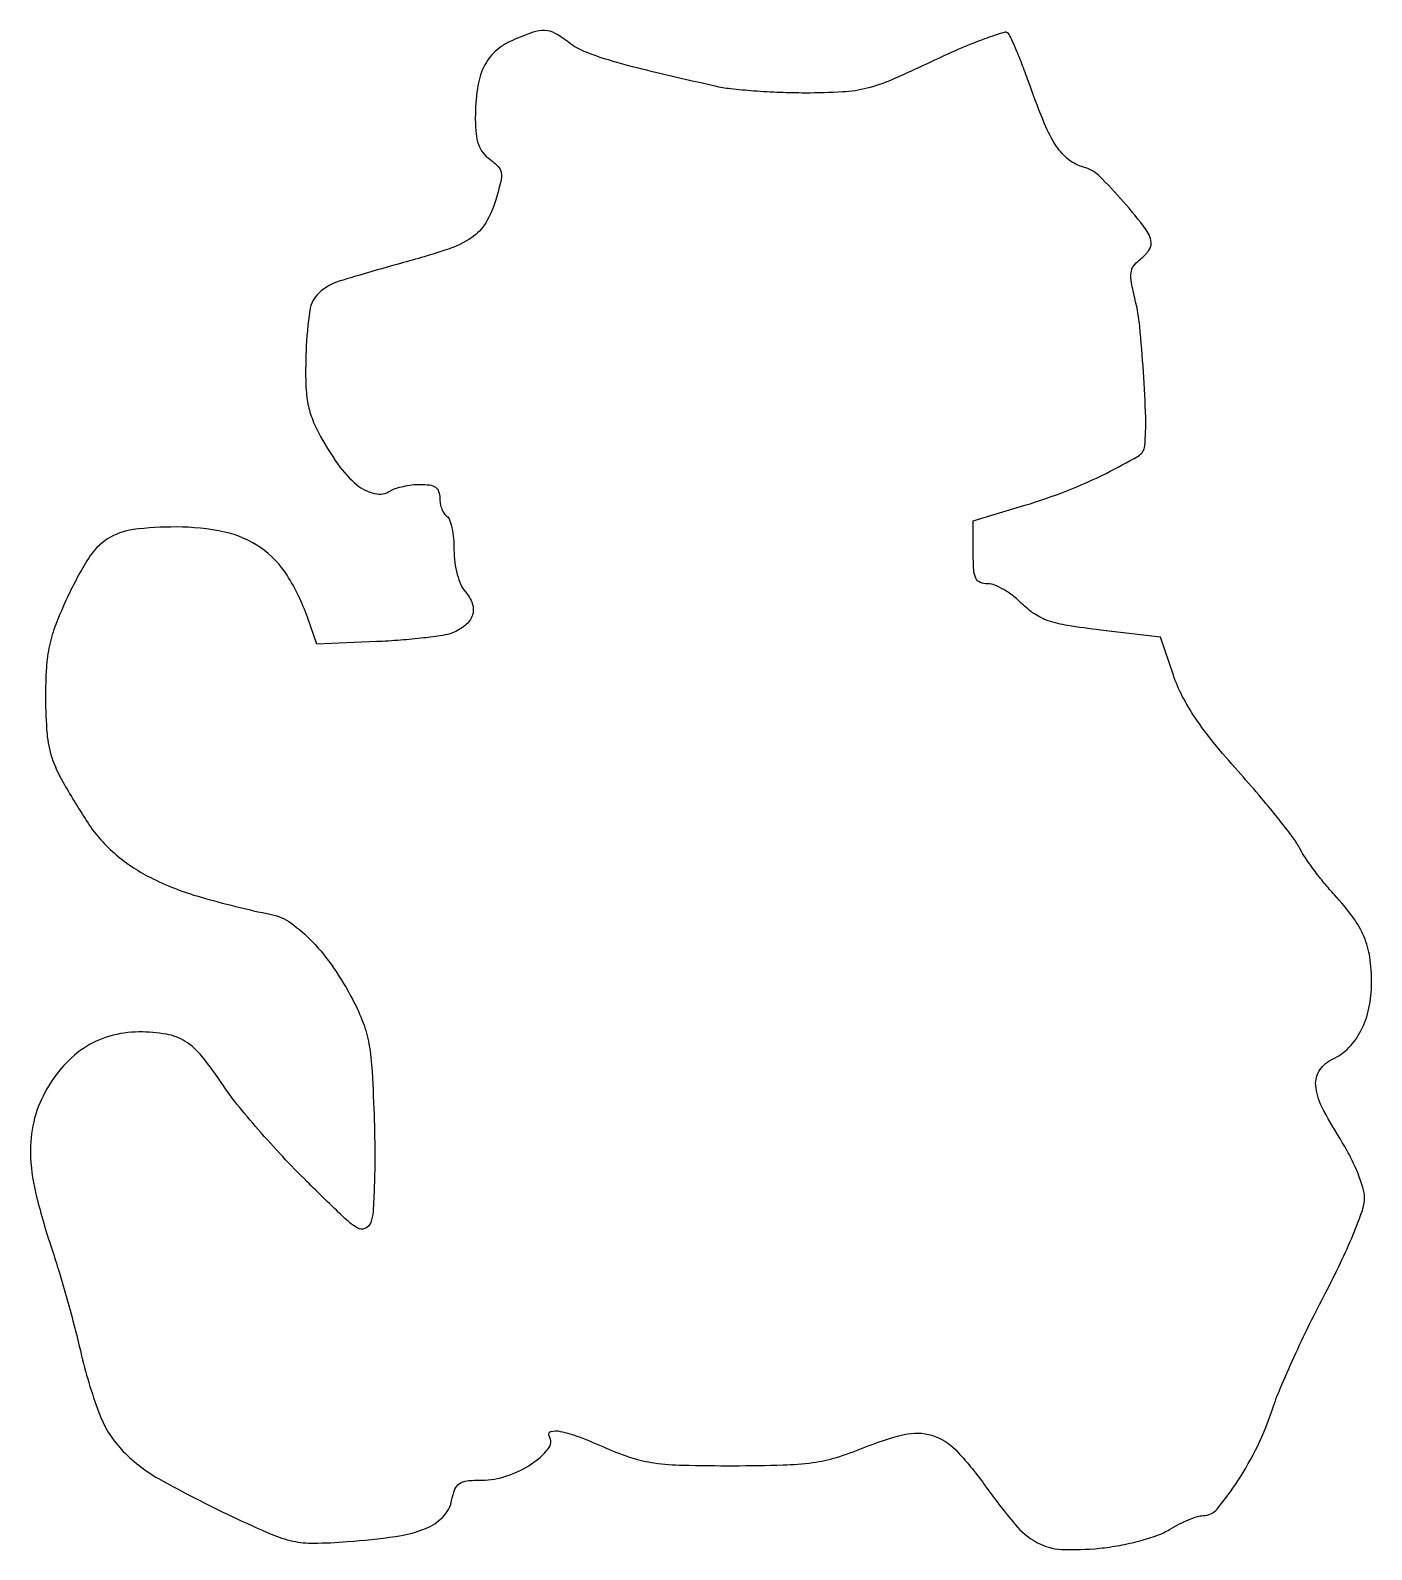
# Model space of a CAD drawing. Extents: x 0 to 189, y 0 to 214.
import ezdxf

# ---------------------------------------------------------------- set-up
doc = ezdxf.new("R2010")
doc.units = 0

msp = doc.modelspace()

# ---------------------------------------------------------------- linework, layer by layer
msp.add_lwpolyline([(68.219414, 212.403078, 0.082006), (65.813824, 210.84183, 0.096624), (64.197361, 208.665402, 0.077104), (63.287571, 205.641683, 0.034605), (63, 201.491604, 0.024152), (63.105821, 199.302166, 0.0613), (63.451162, 197.750824, 0.080912), (64.086134, 196.596632, 0.073974), (65.071773, 195.662281, -0.050868), (66.198048, 194.688992, -0.154713), (66.632439, 193.788572, -0.095712), (66.572111, 192.541543, -0.012979), (65.883416, 190.005214, -0.061401), (64.45545, 186.75312, -0.111515), (62.467869, 184.655657, -0.068585), (59.111607, 183.021034, -0.012632), (52.5, 181.040807, 0.008438), (43.8788, 178.537285, 0.112104), (41.031282, 176.896412, 0.171965), (39.723022, 174.408742, 0.026408), (39.208677, 168.756442, 0.011983), (39.151518, 164.66757, 0.034904), (39.376427, 161.853955, 0.046225), (39.939022, 159.574045, 0.038769), (40.936153, 157.291162, 0.029969), (43.6842, 152.801233, 0.069706), (46.362855, 149.916296, 0.112575), (48.847852, 148.687997, 0.202438), (51.053882, 149.054463, -0.061397), (51.800508, 149.407287, -0.025169), (52.883015, 149.705117, -0.024443), (54.09105, 149.911592, -0.028717), (55.25, 149.984687, -0.036628), (56.579234, 149.89462, -0.118046), (57.39777, 149.571586, -0.158024), (57.845523, 148.978235, -0.083441), (58, 148.059017, 0.046881), (58.074077, 147.270704, 0.046318), (58.29375, 146.50665, 0.050262), (58.616444, 145.876024, 0.111412), (59, 145.5, -0.173994), (59.388182, 145.01272, -0.029961), (59.70625, 143.855542, -0.029513), (59.9268, 142.389576, -0.022583), (60, 140.769724, 0.032595), (60.114855, 139.009737, 0.034433), (60.457477, 137.312326, 0.037241), (60.97509, 135.860427, 0.079833), (61.621281, 134.865986, -0.104019), (62.576411, 133.22936, -0.159116), (62.585199, 131.600081, -0.144635), (61.61153, 130.169119, -0.081169), (59.775626, 129.108016, -0.05306), (58.412198, 128.751058, -0.008689), (55.704192, 128.389676, -0.009479), (52.489631, 128.079054, -0.008234), (49.110986, 127.873024), (40.721972, 127.5), (39.397428, 131.295942, 0.057388), (36.540671, 137.204181, 0.100932), (32.793416, 141.098074, 0.098437), (27.750372, 143.27295, 0.05256), (20.972506, 143.993411, 0.03081), (14.904543, 143.624484, 0.113204), (11.311317, 142.32192, 0.111202), (8.610046, 139.569848, 0.029204), (5.650177, 134.102536, 0.01688), (4.026244, 130.304521, 0.038989), (3.132396, 127.334699, 0.038381), (2.702728, 124.233904, 0.015899), (2.579185, 120, 0.019252), (2.788721, 114.907509, 0.060601), (3.469198, 111.562227, 0.051015), (4.993857, 108.18149, 0.010832), (8.359169, 102.658839, 0.070253), (12.207555, 98.174415, 0.063249), (17.278539, 94.742459, 0.047205), (24.309484, 91.980549, 0.018967), (34.345713, 89.502875, -0.104696), (37.089799, 88.301272, -0.047032), (40.074639, 85.707749, -0.040271), (43.052462, 82.032402, -0.028817), (45.786741, 77.5, -0.031286), (47.228353, 74.294698, -0.046333), (48.042223, 71.32511, -0.02992), (48.493193, 67.423594, -0.006155), (48.79072, 60.5, -0.007118), (48.868818, 55.738657, -0.009136), (48.798262, 51.358353, -0.007329), (48.619151, 47.708657, -0.074627), (48.299975, 46.230564, -0.203624), (47.477108, 45.370681, -0.248941), (46.382531, 45.460997, -0.049042), (44.428132, 47.003954, -0.003265), (39.305461, 51.999419, -0.010122), (35.924259, 55.47804, -0.00859), (32.492674, 59.283551, -0.008685), (29.486435, 62.858285, -0.023972), (27.538038, 65.508655, 0.022014), (24.571608, 69.577109, 0.083202), (22.23273, 71.67335, 0.100675), (19.582214, 72.683282, 0.040866), (15.713625, 73, 0.071732), (11.601173, 72.406957, 0.075871), (7.909202, 70.678351, 0.072203), (4.759387, 67.839614, 0.056768), (2.239468, 63.991106, 0.067396), (0.797764, 59.8056, 0.063594), (0.481466, 55.30205, 0.047578), (1.320654, 49.823082, 0.018809), (3.463614, 42.5, -0.007805), (4.483817, 39.278409, -0.004441), (5.621873, 35.353125, -0.004434), (6.697947, 31.37921, -0.007309), (7.528326, 28, 0.032209), (10.077532, 19.480313, 0.097679), (13.224728, 14.345612, 0.079475), (18.457944, 10.220231, 0.016752), (28.839546, 4.875302, 0.008402), (34.314858, 2.396275, 0.048362), (37.339778, 1.421645, 0.05775), (40.26453, 1.129149, 0.014974), (45, 1.345443, 0.016001), (51.800684, 2.079958, 0.058824), (55.978771, 3.178456, 0.10441), (58.44366, 4.802827, 0.146703), (59.672905, 7.114525, -0.041519), (60.130363, 8.703078, -0.153369), (60.769055, 9.513, -0.126053), (61.834855, 9.899517, -0.024285), (63.902494, 10, 0.08147), (67.427309, 10.578173, 0.063724), (70.919676, 12.275701, 0.078003), (73.260801, 14.39373, 0.318473), (73.375, 16.202254, -0.501873), (73.617681, 16.815688, -0.11873), (74.920658, 16.851446, -0.038767), (77.617124, 16.057307, -0.01312), (81.404083, 14.5, 0.026499), (84.981871, 13.139396, 0.043216), (88.14601, 12.418404, 0.028886), (92.178865, 12.095471, 0.006023), (99.278513, 12.023735, 0.006427), (106.257004, 12.126998, 0.027107), (110.427873, 12.469149, 0.038797), (113.763501, 13.192692, 0.024871), (117.5, 14.518178, -0.038074), (123.29586, 16.403633, -0.133659), (127.183743, 16.297311, -0.130016), (130.54335, 14.229814, -0.035205), (134.554344, 9.37164, 0.01887), (138.881728, 3.767244, 0.092806), (141.948789, 1.233533, 0.115572), (145.388551, 0.262073, 0.036823), (150.742674, 0.414617, 0.02025), (153.584756, 0.822641, 0.019658), (156.413143, 1.462239, 0.020515), (158.889623, 2.235715, 0.052504), (160.580239, 3.049591, -0.020152), (161.904686, 3.796138, -0.020652), (163.274321, 4.427067, -0.020927), (164.503958, 4.873877, -0.076822), (165.319993, 5, 0.224298), (167.295219, 5.93302, 0.027835), (170.182247, 9.871481, 0.031226), (172.989142, 14.837353, 0.033722), (175.07505, 19.990603, -0.020689), (176.194636, 22.97799, -0.006955), (178.06717, 27.241329, -0.006906), (180.271925, 31.905485, -0.007852), (182.515195, 36.309815, 0.010526), (184.643998, 40.545274, 0.013538), (186.411486, 44.528705, 0.012386), (187.700848, 47.895179, 0.085456), (188, 49.632721, 0.074545), (187.772574, 51.149672, 0.023502), (186.995929, 53.313334, 0.022561), (185.876116, 55.71226, 0.02135), (184.525596, 58.046338, -0.025017), (182.005251, 62.476795, -0.095865), (181.144262, 65.516181, -0.17409), (181.713703, 67.658263, -0.1355), (183.574996, 69.216124, 0.095167), (185.804812, 70.798899, 0.073467), (187.533616, 73.235536, 0.065663), (188.62993, 76.341987, 0.05208), (189, 79.88524, 0.035985), (188.739396, 83.501569, 0.063924), (187.939468, 86.374561, 0.059154), (186.389931, 89.097292, 0.026637), (183.772425, 92.276302, -0.013765), (182.344998, 93.921759, -0.011499), (180.919385, 95.743402, -0.011661), (179.692216, 97.470655, -0.030824), (178.922348, 98.776302, 0.043909), (177.973099, 100.294079, 0.006838), (175.800655, 103.091285, 0.007569), (173.136908, 106.324333, 0.006527), (170.243654, 109.640836, -0.011711), (166.777288, 113.698437, -0.022488), (164.22704, 117.133775, -0.02766), (162.391221, 120.208101, -0.038977), (161.13362, 123.140836), (159.31482, 128.5), (150.90741, 129.5, -0.009929), (146.265284, 130.145869, -0.041867), (143.537868, 130.818483, -0.064802), (141.591889, 131.770278, -0.052401), (139.795455, 133.25, 0.033966), (138.609593, 134.302367, 0.033293), (137.284517, 135.192187, 0.035177), (136.018393, 135.810792, 0.096333), (135.045455, 136, -0.095997), (133.979511, 136.206558, -0.190837), (133.365778, 136.789827, -0.094415), (133.069918, 137.970992, -0.014291), (133, 140.416766), (133, 144.833531), (140.25, 147.03754, 0.019582), (146.160413, 149.090322, 0.021876), (151.67271, 151.533381, 0.016216), (156.17013, 153.951706, 0.241323), (157.107072, 155.408929, 0.032517), (157.237052, 159.368987, 0.008248), (156.923715, 165.798483, 0.008049), (156.402748, 172.193109, 0.035956), (155.769369, 175.899148, -0.013774), (155.237748, 178.349999, -0.072144), (155.179944, 179.724897, -0.126364), (155.529975, 180.673731, -0.083849), (156.343729, 181.50939, 0.035766), (156.977518, 182.046344, 0.038178), (157.51347, 182.657288, 0.041272), (157.886163, 183.250041, 0.120273), (158, 183.71644, 0.162843), (157.309049, 185.78171, 0.017961), (154.122905, 189.708683, 0.019287), (150.656008, 193.384838, 0.133335), (148.513964, 194.585851, -0.106228), (146.43874, 195.607739, -0.079726), (144.712481, 197.489028, -0.047864), (143.029616, 200.661784, -0.012816), (140.981243, 206, 0.005526), (140.04457, 208.551659, 0.007425), (139.136463, 210.840442, 0.005322), (138.329959, 212.731072, 0.075468), (137.937752, 213.35044, 0.300059), (137.304478, 213.527492, 0.009014), (134.581796, 212.599684, 0.015104), (131.302274, 211.302477, 0.009511), (127.550449, 209.60044, -0.008249), (121.564329, 206.866556, -0.040964), (118.067569, 205.668694, -0.048028), (114.674836, 205.148403, -0.014048), (109.393709, 205, -0.009829), (105.828827, 205.070087, -0.008929), (102.153244, 205.280466, -0.008977), (98.872382, 205.586427, -0.028247), (96.69282, 205.954778, -0.002882), (87.126522, 208.191272, -0.013814), (81.717778, 209.647823, -0.023832), (78.294892, 210.85222, -0.070247), (76.142572, 212.102493, 0.036725), (74.234672, 213.38852, 0.121026), (72.7864, 213.803097, 0.095008), (71.114969, 213.547873, 0.017766)], format="xyb", close=True)

doc.saveas('drawing.dxf')
